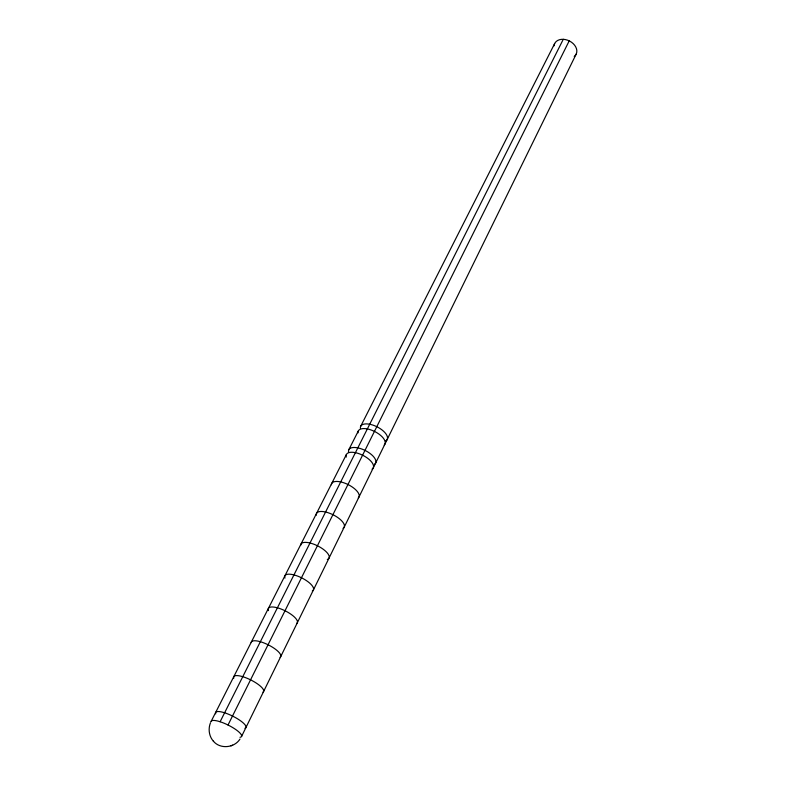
<?xml version="1.0" encoding="UTF-8"?>
<svg xmlns="http://www.w3.org/2000/svg" width="786" height="786" viewBox="0 0 786 786"><rect width="100%" height="100%" fill="white"/><g stroke="black" fill="none" stroke-linecap="round" stroke-linejoin="round"><path stroke-width="1.18" d="M210.481 722.796C207.976 728.936 209.017 736.511 213.586 741.414M241.557 736.462L576.187 54.087M228.019 725.016L569.202 40.872M220.109 721.754L563.267 39.31M211.11 721.42L346.331 454.622M348.738 449.867L358.278 431.052M360.627 426.405L554.631 43.623M239.995 739.066C234.336 748.007 220.129 749.412 213.33 741.149M230.956 745.835L232.627 745.177M211.041 721.794A16.978 4.215 26.5 0 1 229.993 726.028A16.978 4.215 26.5 0 1 240.015 737.307M215.728 713.845A16.919 4.303 26.5 0 1 232.499 716.036A16.919 4.303 26.5 0 1 244.937 728.278M233.796 678.161A16.653 4.667 26.5 0 1 249.909 679.517A16.653 4.667 26.5 0 1 263.015 692.142M284.984 578.083A15.907 5.6 26.5 0 1 300.832 577.455A15.907 5.6 26.5 0 1 312.288 591.013M300.724 545.288A15.671 5.875 26.5 0 1 317.416 545.759A15.671 5.875 26.5 0 1 328.371 558.895M327.89 559.21A15.671 5.875 26.5 0 1 327.31 559.465M251.196 642.555A16.398 5.001 26.5 0 1 268.684 645.07A16.398 5.001 26.5 0 1 280.101 657.302M268.517 610.614A16.152 5.315 26.5 0 1 283.746 610.142A16.152 5.315 26.5 0 1 296.676 623.504M348.65 452.333A14.973 6.622 26.5 0 1 364.39 450.103A14.973 6.622 26.5 0 1 374.421 464.379M358.092 431.622A14.836 6.76 26.5 0 1 375.03 431.681A14.836 6.76 26.5 0 1 384.197 445.082M358.033 432.88A14.836 6.76 26.5 0 1 358.003 432.231M360.44 426.975A14.806 6.799 26.5 0 1 378.498 427.594A14.806 6.799 26.5 0 1 385.395 441.143M360.381 428.242A14.806 6.799 26.5 0 1 360.361 427.584M346.243 457.088A15.013 6.593 26.5 0 1 361.992 454.907A15.013 6.593 26.5 0 1 372.073 469.163M554.051 45.853A11.977 8.774 26.5 0 1 569.673 41.108A11.977 8.774 26.5 0 1 574.222 56.464M343.531 527.986A15.445 6.131 26.5 0 1 343.04 528.33M316.336 515.194A15.445 6.131 26.5 0 1 331.702 514.113A15.445 6.131 26.5 0 1 343.924 527.593M331.387 484.765A15.229 6.367 26.5 0 1 347.962 484.51A15.229 6.367 26.5 0 1 358.259 497.96"/></g></svg>
